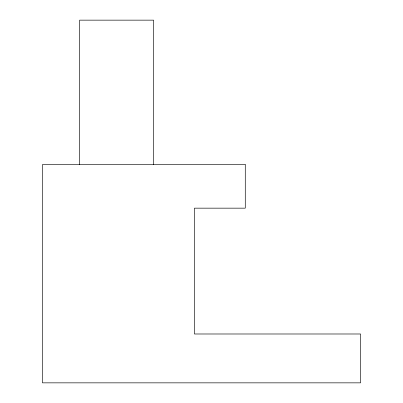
<?xml version="1.0" encoding="UTF-8"?>
<svg xmlns="http://www.w3.org/2000/svg" width="403" height="403" viewBox="0 0 403 403"><rect width="100%" height="100%" fill="white"/><g stroke="black" fill="none" stroke-linecap="round" stroke-linejoin="round"><path stroke-width="0.6" d="M153.629 164.595L153.629 20.15L79.618 20.15L79.618 164.595M245.281 164.595L42.396 164.595L42.396 382.85L360.604 382.85L360.604 333.991L194.407 333.991L194.407 208.16L245.281 208.16L245.281 164.595"/></g></svg>
